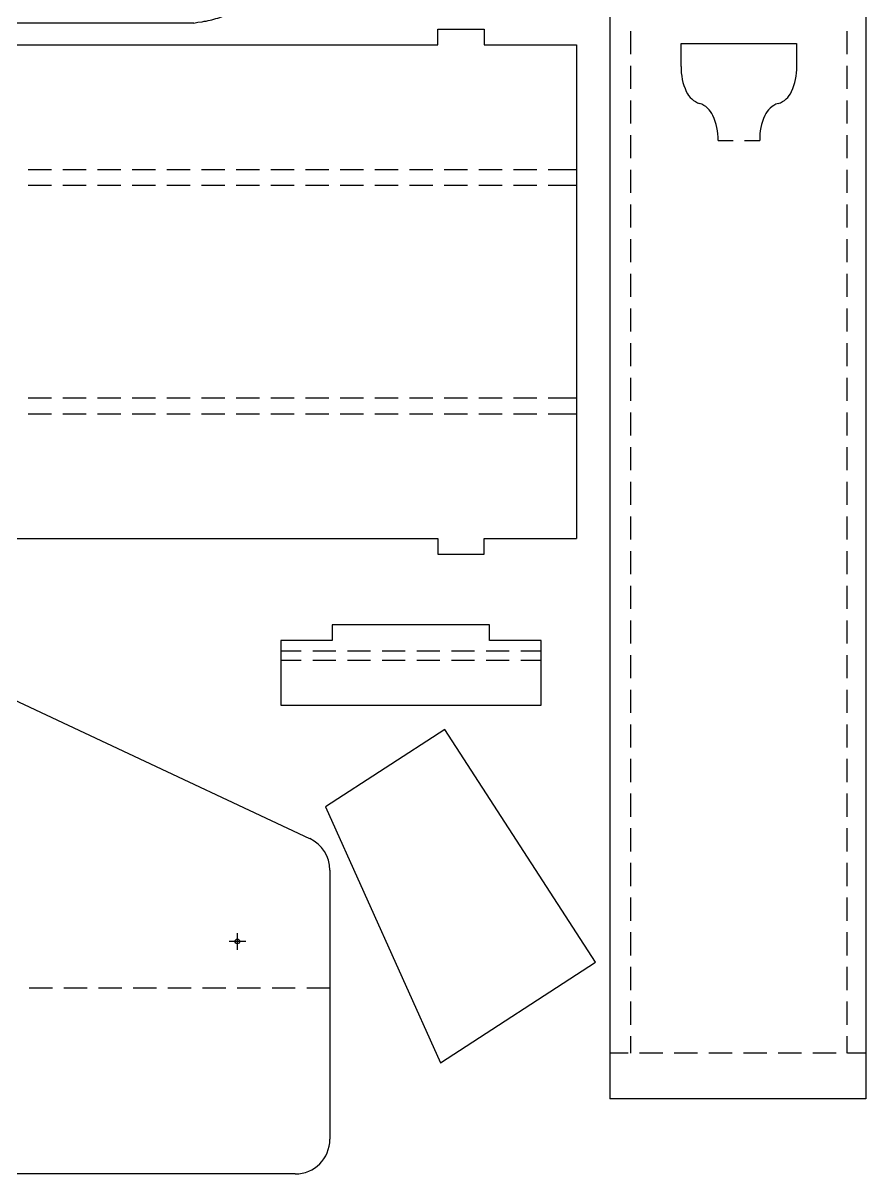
# Model space of a CAD drawing. Header units: millimetres. Extents: x -487 to 1870, y -1112 to 337.
# Drawn here: x 158.9 to 390.5, y -336.1 to -19.8 of the extents above; entities that cross this region are included whole.
import ezdxf

# ---------------------------------------------------------------- set-up
doc = ezdxf.new("R2010")
doc.units = ezdxf.units.MM
doc.header["$MEASUREMENT"] = 0
doc.layers.add('Layer 1', color=7, linetype='Continuous')

msp = doc.modelspace()

# ---------------------------------------------------------------- linework, layer by layer
at = {"layer": 'Layer 1', "lineweight": 30}
for points, knots in [([(205.8181, -19.7529), (205.8181, -19.7529), (206.9188, -19.5624), (206.9188, -19.5624), (206.9188, -19.5624), (208.0406, -19.393), (208.0406, -19.393), (208.0406, -19.393), (208.5909, -19.2872), (208.5909, -19.2872), (208.5909, -19.2872), (209.1413, -19.2025), (209.1413, -19.2025), (209.1413, -19.2025), (209.6916, -19.0755), (209.6916, -19.0755), (209.6916, -19.0755), (210.2419, -18.9697), (210.2419, -18.9697), (210.2419, -18.9697), (210.7711, -18.8427), (210.7711, -18.8427), (210.7711, -18.8427), (211.3003, -18.6945), (211.3003, -18.6945), (211.3003, -18.6945), (211.8294, -18.5464), (211.8294, -18.5464), (211.8294, -18.5464), (212.3586, -18.3982), (212.3586, -18.3982), (212.3586, -18.3982), (212.8878, -18.2077), (212.8878, -18.2077), (212.8878, -18.2077), (213.3958, -18.0172), (213.3958, -18.0172), (213.3958, -18.0172), (213.9038, -17.8055), (213.9038, -17.8055), (213.9038, -17.8055), (214.3906, -17.5727), (214.3906, -17.5727), (214.3906, -17.5727), (214.8774, -17.3399), (214.8774, -17.3399), (214.8774, -17.3399), (215.3643, -17.0647), (215.3643, -17.0647), (215.3643, -17.0647), (215.8511, -16.7895), (215.8511, -16.7895), (215.8511, -16.7895), (216.3168, -16.4932), (216.3168, -16.4932), (216.3168, -16.4932), (216.7824, -16.1969), (216.7824, -16.1969), (216.7824, -16.1969), (217.2269, -15.8794), (217.2269, -15.8794), (217.2269, -15.8794), (217.6714, -15.5407), (217.6714, -15.5407), (217.6714, -15.5407), (218.1159, -15.202), (218.1159, -15.202), (218.1159, -15.202), (218.5393, -14.8422), (218.5393, -14.8422), (218.5393, -14.8422), (218.9626, -14.4612), (218.9626, -14.4612), (218.9626, -14.4612), (219.3859, -14.1014), (219.3859, -14.1014), (219.3859, -14.1014), (219.8093, -13.6992), (219.8093, -13.6992), (219.8093, -13.6992), (220.2114, -13.3182), (220.2114, -13.3182), (220.2114, -13.3182), (220.5924, -12.916), (220.5924, -12.916), (220.5924, -12.916), (220.9946, -12.5139), (220.9946, -12.5139), (220.9946, -12.5139), (221.3756, -12.0905), (221.3756, -12.0905), (221.3756, -12.0905), (221.7566, -11.6884), (221.7566, -11.6884), (221.7566, -11.6884), (222.1164, -11.265), (222.1164, -11.265), (222.1164, -11.265), (222.4974, -10.8417), (222.4974, -10.8417), (222.4974, -10.8417), (222.8573, -10.4184), (222.8573, -10.4184), (222.8573, -10.4184), (223.1959, -9.9739), (223.1959, -9.9739), (223.1959, -9.9739), (223.5558, -9.5505), (223.5558, -9.5505), (223.5558, -9.5505), (223.8944, -9.106), (223.8944, -9.106), (223.8944, -9.106), (224.2331, -8.6615), (224.2331, -8.6615), (224.2331, -8.6615), (224.5506, -8.217), (224.5506, -8.217), (224.5506, -8.217), (224.8893, -7.7725), (224.8893, -7.7725), (224.8893, -7.7725), (225.5243, -6.8624), (225.5243, -6.8624), (225.5243, -6.8624), (226.1381, -5.9522), (226.1381, -5.9522), (226.1381, -5.9522), (226.7308, -5.0209), (226.7308, -5.0209), (226.7308, -5.0209), (227.3023, -4.0684), (227.3023, -4.0684), (227.3023, -4.0684), (227.8738, -3.137), (227.8738, -3.137), (227.8738, -3.137), (228.4241, -2.1634), (228.4241, -2.1634), (228.4241, -2.1634), (228.9533, -1.1897), (228.9533, -1.1897), (228.9533, -1.1897), (229.4613, -0.216), (229.4613, -0.216), (229.4613, -0.216), (229.9693, 0.7788), (229.9693, 0.7788), (229.9693, 0.7788), (230.4561, 1.7736), (230.4561, 1.7736), (230.4561, 1.7736), (230.9429, 2.7685), (230.9429, 2.7685), (230.9429, 2.7685), (231.4086, 3.7845), (231.4086, 3.7845), (231.4086, 3.7845), (231.8531, 4.8005), (231.8531, 4.8005), (231.8531, 4.8005), (232.2976, 5.8165), (232.2976, 5.8165), (232.2976, 5.8165), (232.7209, 6.8325), (232.7209, 6.8325), (232.7209, 6.8325), (233.1443, 7.8696), (233.1443, 7.8696), (233.1443, 7.8696), (233.5464, 8.9068), (233.5464, 8.9068), (233.5464, 8.9068), (233.9486, 9.944), (233.9486, 9.944), (233.9486, 9.944), (234.3296, 10.9811), (234.3296, 10.9811), (234.3296, 10.9811), (234.7106, 12.0183), (234.7106, 12.0183), (234.7106, 12.0183), (235.0916, 13.0766), (235.0916, 13.0766), (235.0916, 13.0766), (235.4303, 14.1138), (235.4303, 14.1138), (235.4303, 14.1138), (235.7901, 15.1721), (235.7901, 15.1721), (235.7901, 15.1721), (236.1288, 16.2305), (236.1288, 16.2305), (236.1288, 16.2305), (236.4674, 17.2888), (236.4674, 17.2888), (236.4674, 17.2888), (236.7849, 18.3471), (236.7849, 18.3471), (236.7849, 18.3471), (237.1024, 19.4055), (237.1024, 19.4055), (237.1024, 19.4055), (237.3988, 20.485), (237.3988, 20.485), (237.3988, 20.485), (237.6951, 21.5433), (237.6951, 21.5433), (237.6951, 21.5433), (237.9914, 22.6228), (237.9914, 22.6228), (237.9914, 22.6228), (238.2666, 23.6811), (238.2666, 23.6811), (238.2666, 23.6811), (238.5418, 24.7606), (238.5418, 24.7606), (238.5418, 24.7606), (238.8169, 25.8401), (238.8169, 25.8401), (238.8169, 25.8401), (239.0709, 26.9196), (239.0709, 26.9196), (239.0709, 26.9196), (239.3249, 27.9991), (239.3249, 27.9991), (239.3249, 27.9991), (239.5789, 29.0786), (239.5789, 29.0786), (239.5789, 29.0786), (239.8329, 30.1581), (239.8329, 30.1581), (239.8329, 30.1581), (240.2986, 32.3383), (240.2986, 32.3383), (240.2986, 32.3383), (240.7431, 34.4973), (240.7431, 34.4973), (240.7431, 34.4973), (241.1664, 36.6775), (241.1664, 36.6775), (241.1664, 36.6775), (241.5686, 38.8576), (241.5686, 38.8576), (241.5686, 38.8576), (241.9496, 41.0378), (241.9496, 41.0378), (241.9496, 41.0378), (242.3306, 43.2391), (242.3306, 43.2391), (242.3306, 43.2391), (242.6693, 45.4193), (242.6693, 45.4193), (242.6693, 45.4193), (243.0079, 47.5995), (243.0079, 47.5995), (243.0079, 47.5995), (243.3254, 49.8008), (243.3254, 49.8008), (243.3254, 49.8008), (243.6218, 52.0021), (243.6218, 52.0021), (243.6218, 52.0021), (243.9181, 54.2035), (243.9181, 54.2035), (243.9181, 54.2035), (244.1721, 56.3836), (244.1721, 56.3836), (244.1721, 56.3836), (244.4261, 58.585), (244.4261, 58.585), (244.4261, 58.585), (244.6801, 60.8075), (244.6801, 60.8075), (244.6801, 60.8075), (244.8918, 63.0088), (244.8918, 63.0088), (244.8918, 63.0088), (245.1034, 65.2101), (245.1034, 65.2101), (245.1034, 65.2101), (245.3151, 67.4115), (245.3151, 67.4115), (245.3151, 67.4115), (245.4844, 69.634), (245.4844, 69.634), (245.4844, 69.634), (245.6538, 71.8353), (245.6538, 71.8353), (245.6538, 71.8353), (245.8019, 74.0366), (245.8019, 74.0366), (245.8019, 74.0366), (245.9501, 76.2591), (245.9501, 76.2591), (245.9501, 76.2591), (246.0771, 78.4605), (246.0771, 78.4605), (246.0771, 78.4605), (246.2041, 80.683), (246.2041, 80.683), (246.2041, 80.683), (246.3099, 82.9055), (246.3099, 82.9055), (246.3099, 82.9055), (246.3946, 85.1068), (246.3946, 85.1068), (246.3946, 85.1068), (246.4793, 87.3293), (246.4793, 87.3293), (246.4793, 87.3293), (246.5428, 89.5306), (246.5428, 89.5306), (246.5428, 89.5306), (246.6063, 91.7531), (246.6063, 91.7531), (246.6063, 91.7531), (246.6486, 93.9756), (246.6486, 93.9756), (246.6486, 93.9756), (246.6909, 96.177), (246.6909, 96.177), (246.6909, 96.177), (246.7333, 98.3995), (246.7333, 98.3995), (246.7333, 98.3995), (246.7968, 102.8233), (246.7968, 102.8233), (246.7968, 102.8233), (246.8603, 107.2683), (246.8603, 107.2683)], [0, 0, 0, 0, 0.00909091, 0.00909091, 0.00909091, 0.01818182, 0.01818182, 0.01818182, 0.02727273, 0.02727273, 0.02727273, 0.03636364, 0.03636364, 0.03636364, 0.04545455, 0.04545455, 0.04545455, 0.05454545, 0.05454545, 0.05454545, 0.06363636, 0.06363636, 0.06363636, 0.07272727, 0.07272727, 0.07272727, 0.08181818, 0.08181818, 0.08181818, 0.09090909, 0.09090909, 0.09090909, 0.1, 0.1, 0.1, 0.10909091, 0.10909091, 0.10909091, 0.11818182, 0.11818182, 0.11818182, 0.12727273, 0.12727273, 0.12727273, 0.13636364, 0.13636364, 0.13636364, 0.14545455, 0.14545455, 0.14545455, 0.15454545, 0.15454545, 0.15454545, 0.16363636, 0.16363636, 0.16363636, 0.17272727, 0.17272727, 0.17272727, 0.18181818, 0.18181818, 0.18181818, 0.19090909, 0.19090909, 0.19090909, 0.2, 0.2, 0.2, 0.20909091, 0.20909091, 0.20909091, 0.21818182, 0.21818182, 0.21818182, 0.22727273, 0.22727273, 0.22727273, 0.23636364, 0.23636364, 0.23636364, 0.24545455, 0.24545455, 0.24545455, 0.25454545, 0.25454545, 0.25454545, 0.26363636, 0.26363636, 0.26363636, 0.27272727, 0.27272727, 0.27272727, 0.28181818, 0.28181818, 0.28181818, 0.29090909, 0.29090909, 0.29090909, 0.3, 0.3, 0.3, 0.30909091, 0.30909091, 0.30909091, 0.31818182, 0.31818182, 0.31818182, 0.32727273, 0.32727273, 0.32727273, 0.33636364, 0.33636364, 0.33636364, 0.34545455, 0.34545455, 0.34545455, 0.35454545, 0.35454545, 0.35454545, 0.36363636, 0.36363636, 0.36363636, 0.37272727, 0.37272727, 0.37272727, 0.38181818, 0.38181818, 0.38181818, 0.39090909, 0.39090909, 0.39090909, 0.4, 0.4, 0.4, 0.40909091, 0.40909091, 0.40909091, 0.41818182, 0.41818182, 0.41818182, 0.42727273, 0.42727273, 0.42727273, 0.43636364, 0.43636364, 0.43636364, 0.44545455, 0.44545455, 0.44545455, 0.45454545, 0.45454545, 0.45454545, 0.46363636, 0.46363636, 0.46363636, 0.47272727, 0.47272727, 0.47272727, 0.48181818, 0.48181818, 0.48181818, 0.49090909, 0.49090909, 0.49090909, 0.5, 0.5, 0.5, 0.50909091, 0.50909091, 0.50909091, 0.51818182, 0.51818182, 0.51818182, 0.52727273, 0.52727273, 0.52727273, 0.53636364, 0.53636364, 0.53636364, 0.54545455, 0.54545455, 0.54545455, 0.55454545, 0.55454545, 0.55454545, 0.56363636, 0.56363636, 0.56363636, 0.57272727, 0.57272727, 0.57272727, 0.58181818, 0.58181818, 0.58181818, 0.59090909, 0.59090909, 0.59090909, 0.6, 0.6, 0.6, 0.60909091, 0.60909091, 0.60909091, 0.61818182, 0.61818182, 0.61818182, 0.62727273, 0.62727273, 0.62727273, 0.63636364, 0.63636364, 0.63636364, 0.64545455, 0.64545455, 0.64545455, 0.65454545, 0.65454545, 0.65454545, 0.66363636, 0.66363636, 0.66363636, 0.67272727, 0.67272727, 0.67272727, 0.68181818, 0.68181818, 0.68181818, 0.69090909, 0.69090909, 0.69090909, 0.7, 0.7, 0.7, 0.70909091, 0.70909091, 0.70909091, 0.71818182, 0.71818182, 0.71818182, 0.72727273, 0.72727273, 0.72727273, 0.73636364, 0.73636364, 0.73636364, 0.74545455, 0.74545455, 0.74545455, 0.75454545, 0.75454545, 0.75454545, 0.76363636, 0.76363636, 0.76363636, 0.77272727, 0.77272727, 0.77272727, 0.78181818, 0.78181818, 0.78181818, 0.79090909, 0.79090909, 0.79090909, 0.8, 0.8, 0.8, 0.80909091, 0.80909091, 0.80909091, 0.81818182, 0.81818182, 0.81818182, 0.82727273, 0.82727273, 0.82727273, 0.83636364, 0.83636364, 0.83636364, 0.84545455, 0.84545455, 0.84545455, 0.85454545, 0.85454545, 0.85454545, 0.86363636, 0.86363636, 0.86363636, 0.87272727, 0.87272727, 0.87272727, 0.88181818, 0.88181818, 0.88181818, 0.89090909, 0.89090909, 0.89090909, 0.9, 0.9, 0.9, 0.90909091, 0.90909091, 0.90909091, 0.91818182, 0.91818182, 0.91818182, 0.92727273, 0.92727273, 0.92727273, 0.93636364, 0.93636364, 0.93636364, 0.94545455, 0.94545455, 0.94545455, 0.95454545, 0.95454545, 0.95454545, 0.96363636, 0.96363636, 0.96363636, 0.97272727, 0.97272727, 0.97272727, 0.98181818, 0.98181818, 0.98181818, 0.99090909, 0.99090909, 0.99090909, 1, 1, 1, 1]), ([(152.6393, -21.4177), (152.6393, -21.4177), (152.6393, -25.7145), (152.6393, -25.7145), (152.6393, -25.7145), (272.866, -25.7145), (272.866, -25.7145)], [0, 0, 0, 0, 0.5, 0.5, 0.5, 1, 1, 1, 1]), ([(285.566, -21.4177), (285.566, -21.4177), (285.566, -25.7145), (285.566, -25.7145), (285.566, -25.7145), (310.966, -25.7145), (310.966, -25.7145)], [0, 0, 0, 0, 0.5, 0.5, 0.5, 1, 1, 1, 1]), ([(339.6647, -31.704), (339.6647, -31.704), (339.6647, -25.354), (339.6647, -25.354), (339.6647, -25.354), (371.4147, -25.354), (371.4147, -25.354), (371.4147, -25.354), (371.4147, -31.704), (371.4147, -31.704)], [0, 0, 0, 0, 0.33333333, 0.33333333, 0.33333333, 0.66666667, 0.66666667, 0.66666667, 1, 1, 1, 1]), ([(152.6393, -165.7108), (152.6393, -165.7108), (152.6393, -161.414), (152.6393, -161.414), (152.6393, -161.414), (272.866, -161.414), (272.866, -161.414), (272.866, -161.414), (272.866, -165.7108), (272.866, -165.7108), (272.866, -165.7108), (285.566, -165.7108), (285.566, -165.7108), (285.566, -165.7108), (285.566, -161.414), (285.566, -161.414)], [0, 0, 0, 0, 0.2, 0.2, 0.2, 0.4, 0.4, 0.4, 0.6, 0.6, 0.6, 0.8, 0.8, 0.8, 1, 1, 1, 1]), ([(243.7965, -185.1343), (243.7965, -185.1343), (287.0612, -185.1343), (287.0612, -185.1343), (287.0612, -185.1343), (287.0612, -189.4311), (287.0612, -189.4311), (287.0612, -189.4311), (301.2429, -189.4311), (301.2429, -189.4311), (301.2429, -189.4311), (301.2429, -207.2323), (301.2429, -207.2323), (301.2429, -207.2323), (229.6784, -207.2323), (229.6784, -207.2323), (229.6784, -207.2323), (229.6784, -189.4311), (229.6784, -189.4311), (229.6784, -189.4311), (243.7965, -189.4311), (243.7965, -189.4311), (243.7965, -189.4311), (243.7965, -185.1343), (243.7965, -185.1343)], [0, 0, 0, 0, 0.125, 0.125, 0.125, 0.25, 0.25, 0.25, 0.375, 0.375, 0.375, 0.5, 0.5, 0.5, 0.625, 0.625, 0.625, 0.75, 0.75, 0.75, 0.875, 0.875, 0.875, 1, 1, 1, 1]), ([(316.192, -277.8855), (316.192, -277.8855), (274.7896, -213.9145), (274.7896, -213.9145), (274.7896, -213.9145), (241.9512, -235.1678), (241.9512, -235.1678), (241.9512, -235.1678), (273.5447, -305.4871), (273.5447, -305.4871)], [0, 0, 0, 0, 0.33333333, 0.33333333, 0.33333333, 0.66666667, 0.66666667, 0.66666667, 1, 1, 1, 1]), ([(217.7567, -271.5022), (217.4002, -271.5022), (217.1111, -271.7912), (217.1111, -272.1478), (217.1111, -272.5043), (217.4002, -272.7933), (217.7567, -272.7933), (218.1133, -272.7933), (218.4023, -272.5043), (218.4023, -272.1478), (218.4023, -271.7912), (218.1133, -271.5022), (217.7567, -271.5022)], [0, 0, 0, 0, 0.25, 0.25, 0.25, 0.5, 0.5, 0.5, 0.75, 0.75, 0.75, 1, 1, 1, 1])]:
    msp.add_open_spline(points, degree=3, knots=knots, dxfattribs=at)
for points in [[(320.0855, -4.653), (320.0855, -4.653), (320.0855, -315.422), (320.0855, -315.422)], [(390.4647, -4.653), (390.4647, -4.653), (390.4647, -315.422), (390.4647, -315.422)], [(205.8181, -19.7529), (205.8181, -19.7529), (-487.2421, -19.7529), (-487.2421, -19.7529)], [(272.866, -25.7145), (272.866, -25.7145), (272.866, -21.4177), (272.866, -21.4177)], [(272.866, -21.4177), (272.866, -21.4177), (285.566, -21.4177), (285.566, -21.4177)], [(310.966, -25.7145), (310.966, -25.7145), (310.966, -161.414), (310.966, -161.414)], [(339.6714, -31.7084), (339.6006, -34.0873), (340.0908, -36.4495), (341.1022, -38.6039)], [(369.9983, -38.6039), (371.0097, -36.4495), (371.4998, -34.0873), (371.4291, -31.7084)], [(341.1037, -38.6043), (341.7944, -40.1652), (343.1234, -41.3533), (344.7516, -41.8655)], [(366.3489, -41.8655), (367.9771, -41.3533), (369.3061, -40.1652), (369.9967, -38.6043)], [(348.3967, -45.1599), (347.6864, -43.6023), (346.3648, -42.4069), (344.744, -41.8559)], [(366.3354, -41.8559), (364.7145, -42.4069), (363.3929, -43.6023), (362.6826, -45.1599)], [(349.8387, -52.0107), (349.912, -49.6423), (349.4215, -47.2904), (348.4076, -45.1488)], [(362.6929, -45.1488), (361.6789, -47.2904), (361.1885, -49.6423), (361.2618, -52.0107)], [(285.566, -161.414), (285.566, -161.414), (310.966, -161.414), (310.966, -161.414)], [(237.6851, -243.922), (237.6851, -243.922), (70.2356, -165.3725), (70.2356, -165.3725)], [(243.1673, -252.5263), (243.1673, -248.8283), (241.0293, -245.4638), (237.6814, -243.8933)], [(243.1673, -252.5368), (243.1673, -252.5368), (243.1673, -326.5355), (243.1673, -326.5355)], [(273.5447, -305.4871), (273.5447, -305.4871), (316.192, -277.8855), (316.192, -277.8855)], [(390.4647, -315.422), (390.4647, -315.422), (320.0855, -315.422), (320.0855, -315.422)], [(233.6317, -336.0605), (238.8981, -336.0605), (243.1673, -331.7913), (243.1673, -326.5249)], [(233.6423, -336.0605), (233.6423, -336.0605), (-153.7924, -336.0605), (-153.7924, -336.0605)]]:
    msp.add_open_spline(points, degree=3, dxfattribs=at)
at = {"layer": 'Layer 1', "color": 5, "lineweight": 30}
for points in [[(325.7793, -21.9885), (325.7793, -21.9885), (325.7793, -28.3385), (325.7793, -28.3385)], [(385.2365, -21.9885), (385.2365, -21.9885), (385.2365, -28.3385), (385.2365, -28.3385)], [(325.7793, -31.5135), (325.7793, -31.5135), (325.7793, -37.8635), (325.7793, -37.8635)], [(385.2365, -31.5135), (385.2365, -31.5135), (385.2365, -37.8635), (385.2365, -37.8635)], [(325.7793, -41.0385), (325.7793, -41.0385), (325.7793, -47.3885), (325.7793, -47.3885)], [(385.2365, -41.0385), (385.2365, -41.0385), (385.2365, -47.3885), (385.2365, -47.3885)], [(325.7793, -50.5635), (325.7793, -50.5635), (325.7793, -56.9135), (325.7793, -56.9135)], [(385.2365, -50.5635), (385.2365, -50.5635), (385.2365, -56.9135), (385.2365, -56.9135)], [(349.8247, -52.024), (349.8247, -52.024), (353.9522, -52.024), (353.9522, -52.024)], [(357.1272, -52.024), (357.1272, -52.024), (361.2547, -52.024), (361.2547, -52.024)], [(160.3017, -59.9833), (160.3017, -59.9833), (166.6517, -59.9833), (166.6517, -59.9833)], [(169.8267, -59.9833), (169.8267, -59.9833), (176.1767, -59.9833), (176.1767, -59.9833)], [(179.3517, -59.9833), (179.3517, -59.9833), (185.7017, -59.9833), (185.7017, -59.9833)], [(188.8767, -59.9833), (188.8767, -59.9833), (195.2267, -59.9833), (195.2267, -59.9833)], [(198.4017, -59.9833), (198.4017, -59.9833), (204.7517, -59.9833), (204.7517, -59.9833)], [(207.9267, -59.9833), (207.9267, -59.9833), (214.2767, -59.9833), (214.2767, -59.9833)], [(217.4517, -59.9833), (217.4517, -59.9833), (223.8017, -59.9833), (223.8017, -59.9833)], [(226.9767, -59.9833), (226.9767, -59.9833), (233.3267, -59.9833), (233.3267, -59.9833)], [(236.5017, -59.9833), (236.5017, -59.9833), (242.8517, -59.9833), (242.8517, -59.9833)], [(246.0267, -59.9833), (246.0267, -59.9833), (252.3767, -59.9833), (252.3767, -59.9833)], [(255.5517, -59.9833), (255.5517, -59.9833), (261.9017, -59.9833), (261.9017, -59.9833)], [(265.0767, -59.9833), (265.0767, -59.9833), (271.4267, -59.9833), (271.4267, -59.9833)], [(274.6017, -59.9833), (274.6017, -59.9833), (280.9517, -59.9833), (280.9517, -59.9833)], [(284.1267, -59.9833), (284.1267, -59.9833), (290.4767, -59.9833), (290.4767, -59.9833)], [(293.6517, -59.9833), (293.6517, -59.9833), (300.0017, -59.9833), (300.0017, -59.9833)], [(303.1767, -59.9833), (303.1767, -59.9833), (310.966, -59.9833), (310.966, -59.9833)], [(325.7793, -60.0885), (325.7793, -60.0885), (325.7793, -66.4385), (325.7793, -66.4385)], [(385.2365, -60.0885), (385.2365, -60.0885), (385.2365, -66.4385), (385.2365, -66.4385)], [(160.3017, -64.3437), (160.3017, -64.3437), (166.6517, -64.3437), (166.6517, -64.3437)], [(169.8267, -64.3437), (169.8267, -64.3437), (176.1767, -64.3437), (176.1767, -64.3437)], [(179.3517, -64.3437), (179.3517, -64.3437), (185.7017, -64.3437), (185.7017, -64.3437)], [(188.8767, -64.3437), (188.8767, -64.3437), (195.2267, -64.3437), (195.2267, -64.3437)], [(198.4017, -64.3437), (198.4017, -64.3437), (204.7517, -64.3437), (204.7517, -64.3437)], [(207.9267, -64.3437), (207.9267, -64.3437), (214.2767, -64.3437), (214.2767, -64.3437)], [(217.4517, -64.3437), (217.4517, -64.3437), (223.8017, -64.3437), (223.8017, -64.3437)], [(226.9767, -64.3437), (226.9767, -64.3437), (233.3267, -64.3437), (233.3267, -64.3437)], [(236.5017, -64.3437), (236.5017, -64.3437), (242.8517, -64.3437), (242.8517, -64.3437)], [(246.0267, -64.3437), (246.0267, -64.3437), (252.3767, -64.3437), (252.3767, -64.3437)], [(255.5517, -64.3437), (255.5517, -64.3437), (261.9017, -64.3437), (261.9017, -64.3437)], [(265.0767, -64.3437), (265.0767, -64.3437), (271.4267, -64.3437), (271.4267, -64.3437)], [(274.6017, -64.3437), (274.6017, -64.3437), (280.9517, -64.3437), (280.9517, -64.3437)], [(284.1267, -64.3437), (284.1267, -64.3437), (290.4767, -64.3437), (290.4767, -64.3437)], [(293.6517, -64.3437), (293.6517, -64.3437), (300.0017, -64.3437), (300.0017, -64.3437)], [(303.1767, -64.3437), (303.1767, -64.3437), (310.966, -64.3437), (310.966, -64.3437)], [(325.7793, -69.6135), (325.7793, -69.6135), (325.7793, -75.9635), (325.7793, -75.9635)], [(385.2365, -69.6135), (385.2365, -69.6135), (385.2365, -75.9635), (385.2365, -75.9635)], [(325.7793, -79.1385), (325.7793, -79.1385), (325.7793, -85.4885), (325.7793, -85.4885)], [(385.2365, -79.1385), (385.2365, -79.1385), (385.2365, -85.4885), (385.2365, -85.4885)], [(325.7793, -88.6635), (325.7793, -88.6635), (325.7793, -95.0135), (325.7793, -95.0135)], [(385.2365, -88.6635), (385.2365, -88.6635), (385.2365, -95.0135), (385.2365, -95.0135)], [(325.7793, -98.1885), (325.7793, -98.1885), (325.7793, -104.5385), (325.7793, -104.5385)], [(385.2365, -98.1885), (385.2365, -98.1885), (385.2365, -104.5385), (385.2365, -104.5385)], [(325.7793, -107.7135), (325.7793, -107.7135), (325.7793, -114.0635), (325.7793, -114.0635)], [(385.2365, -107.7135), (385.2365, -107.7135), (385.2365, -114.0635), (385.2365, -114.0635)], [(325.7793, -117.2385), (325.7793, -117.2385), (325.7793, -123.5885), (325.7793, -123.5885)], [(385.2365, -117.2385), (385.2365, -117.2385), (385.2365, -123.5885), (385.2365, -123.5885)], [(160.3017, -122.7848), (160.3017, -122.7848), (166.6517, -122.7848), (166.6517, -122.7848)], [(169.8267, -122.7848), (169.8267, -122.7848), (176.1767, -122.7848), (176.1767, -122.7848)], [(179.3517, -122.7848), (179.3517, -122.7848), (185.7017, -122.7848), (185.7017, -122.7848)], [(188.8767, -122.7848), (188.8767, -122.7848), (195.2267, -122.7848), (195.2267, -122.7848)], [(198.4017, -122.7848), (198.4017, -122.7848), (204.7517, -122.7848), (204.7517, -122.7848)], [(207.9267, -122.7848), (207.9267, -122.7848), (214.2767, -122.7848), (214.2767, -122.7848)], [(217.4517, -122.7848), (217.4517, -122.7848), (223.8017, -122.7848), (223.8017, -122.7848)], [(226.9767, -122.7848), (226.9767, -122.7848), (233.3267, -122.7848), (233.3267, -122.7848)], [(236.5017, -122.7848), (236.5017, -122.7848), (242.8517, -122.7848), (242.8517, -122.7848)], [(246.0267, -122.7848), (246.0267, -122.7848), (252.3767, -122.7848), (252.3767, -122.7848)], [(255.5517, -122.7848), (255.5517, -122.7848), (261.9017, -122.7848), (261.9017, -122.7848)], [(265.0767, -122.7848), (265.0767, -122.7848), (271.4267, -122.7848), (271.4267, -122.7848)], [(274.6017, -122.7848), (274.6017, -122.7848), (280.9517, -122.7848), (280.9517, -122.7848)], [(284.1267, -122.7848), (284.1267, -122.7848), (290.4767, -122.7848), (290.4767, -122.7848)], [(293.6517, -122.7848), (293.6517, -122.7848), (300.0017, -122.7848), (300.0017, -122.7848)], [(303.1767, -122.7848), (303.1767, -122.7848), (310.966, -122.7848), (310.966, -122.7848)], [(160.3017, -127.1452), (160.3017, -127.1452), (166.6517, -127.1452), (166.6517, -127.1452)], [(169.8267, -127.1452), (169.8267, -127.1452), (176.1767, -127.1452), (176.1767, -127.1452)], [(179.3517, -127.1452), (179.3517, -127.1452), (185.7017, -127.1452), (185.7017, -127.1452)], [(188.8767, -127.1452), (188.8767, -127.1452), (195.2267, -127.1452), (195.2267, -127.1452)], [(198.4017, -127.1452), (198.4017, -127.1452), (204.7517, -127.1452), (204.7517, -127.1452)], [(207.9267, -127.1452), (207.9267, -127.1452), (214.2767, -127.1452), (214.2767, -127.1452)], [(217.4517, -127.1452), (217.4517, -127.1452), (223.8017, -127.1452), (223.8017, -127.1452)], [(226.9767, -127.1452), (226.9767, -127.1452), (233.3267, -127.1452), (233.3267, -127.1452)], [(236.5017, -127.1452), (236.5017, -127.1452), (242.8517, -127.1452), (242.8517, -127.1452)], [(246.0267, -127.1452), (246.0267, -127.1452), (252.3767, -127.1452), (252.3767, -127.1452)], [(255.5517, -127.1452), (255.5517, -127.1452), (261.9017, -127.1452), (261.9017, -127.1452)], [(265.0767, -127.1452), (265.0767, -127.1452), (271.4267, -127.1452), (271.4267, -127.1452)], [(274.6017, -127.1452), (274.6017, -127.1452), (280.9517, -127.1452), (280.9517, -127.1452)], [(284.1267, -127.1452), (284.1267, -127.1452), (290.4767, -127.1452), (290.4767, -127.1452)], [(293.6517, -127.1452), (293.6517, -127.1452), (300.0017, -127.1452), (300.0017, -127.1452)], [(303.1767, -127.1452), (303.1767, -127.1452), (310.966, -127.1452), (310.966, -127.1452)], [(325.7793, -126.7635), (325.7793, -126.7635), (325.7793, -133.1135), (325.7793, -133.1135)], [(385.2365, -126.7635), (385.2365, -126.7635), (385.2365, -133.1135), (385.2365, -133.1135)], [(325.7793, -136.2885), (325.7793, -136.2885), (325.7793, -142.6385), (325.7793, -142.6385)], [(385.2365, -136.2885), (385.2365, -136.2885), (385.2365, -142.6385), (385.2365, -142.6385)], [(325.7793, -145.8135), (325.7793, -145.8135), (325.7793, -152.1635), (325.7793, -152.1635)], [(385.2365, -145.8135), (385.2365, -145.8135), (385.2365, -152.1635), (385.2365, -152.1635)], [(325.7793, -155.3385), (325.7793, -155.3385), (325.7793, -161.6885), (325.7793, -161.6885)], [(385.2365, -155.3385), (385.2365, -155.3385), (385.2365, -161.6885), (385.2365, -161.6885)], [(325.7793, -164.8635), (325.7793, -164.8635), (325.7793, -171.2135), (325.7793, -171.2135)], [(385.2365, -164.8635), (385.2365, -164.8635), (385.2365, -171.2135), (385.2365, -171.2135)], [(325.7793, -174.3885), (325.7793, -174.3885), (325.7793, -180.7385), (325.7793, -180.7385)], [(385.2365, -174.3885), (385.2365, -174.3885), (385.2365, -180.7385), (385.2365, -180.7385)], [(325.7793, -183.9135), (325.7793, -183.9135), (325.7793, -190.2635), (325.7793, -190.2635)], [(385.2365, -183.9135), (385.2365, -183.9135), (385.2365, -190.2635), (385.2365, -190.2635)], [(235.3087, -192.3733), (235.3087, -192.3733), (229.6784, -192.3733), (229.6784, -192.3733)], [(244.8337, -192.3733), (244.8337, -192.3733), (238.4837, -192.3733), (238.4837, -192.3733)], [(254.3587, -192.3733), (254.3587, -192.3733), (248.0087, -192.3733), (248.0087, -192.3733)], [(263.8837, -192.3733), (263.8837, -192.3733), (257.5337, -192.3733), (257.5337, -192.3733)], [(273.4087, -192.3733), (273.4087, -192.3733), (267.0587, -192.3733), (267.0587, -192.3733)], [(282.9337, -192.3733), (282.9337, -192.3733), (276.5837, -192.3733), (276.5837, -192.3733)], [(292.4587, -192.3733), (292.4587, -192.3733), (286.1087, -192.3733), (286.1087, -192.3733)], [(301.2429, -192.3733), (301.2429, -192.3733), (295.6337, -192.3733), (295.6337, -192.3733)], [(229.6784, -194.8921), (229.6784, -194.8921), (235.3087, -194.8921), (235.3087, -194.8921)], [(238.4837, -194.8921), (238.4837, -194.8921), (244.8337, -194.8921), (244.8337, -194.8921)], [(248.0087, -194.8921), (248.0087, -194.8921), (254.3587, -194.8921), (254.3587, -194.8921)], [(257.5337, -194.8921), (257.5337, -194.8921), (263.8837, -194.8921), (263.8837, -194.8921)], [(267.0587, -194.8921), (267.0587, -194.8921), (273.4087, -194.8921), (273.4087, -194.8921)], [(276.5837, -194.8921), (276.5837, -194.8921), (282.9337, -194.8921), (282.9337, -194.8921)], [(286.1087, -194.8921), (286.1087, -194.8921), (292.4587, -194.8921), (292.4587, -194.8921)], [(295.6337, -194.8921), (295.6337, -194.8921), (301.2429, -194.8921), (301.2429, -194.8921)], [(325.7793, -193.4385), (325.7793, -193.4385), (325.7793, -199.7885), (325.7793, -199.7885)], [(385.2365, -193.4385), (385.2365, -193.4385), (385.2365, -199.7885), (385.2365, -199.7885)], [(325.7793, -202.9635), (325.7793, -202.9635), (325.7793, -209.3135), (325.7793, -209.3135)], [(385.2365, -202.9635), (385.2365, -202.9635), (385.2365, -209.3135), (385.2365, -209.3135)], [(325.7793, -212.4885), (325.7793, -212.4885), (325.7793, -218.8385), (325.7793, -218.8385)], [(385.2365, -212.4885), (385.2365, -212.4885), (385.2365, -218.8385), (385.2365, -218.8385)], [(325.7793, -222.0135), (325.7793, -222.0135), (325.7793, -228.3635), (325.7793, -228.3635)], [(385.2365, -222.0135), (385.2365, -222.0135), (385.2365, -228.3635), (385.2365, -228.3635)], [(325.7793, -231.5385), (325.7793, -231.5385), (325.7793, -237.8885), (325.7793, -237.8885)], [(385.2365, -231.5385), (385.2365, -231.5385), (385.2365, -237.8885), (385.2365, -237.8885)], [(325.7793, -241.0635), (325.7793, -241.0635), (325.7793, -247.4135), (325.7793, -247.4135)], [(385.2365, -241.0635), (385.2365, -241.0635), (385.2365, -247.4135), (385.2365, -247.4135)], [(325.7793, -250.5885), (325.7793, -250.5885), (325.7793, -256.9385), (325.7793, -256.9385)], [(385.2365, -250.5885), (385.2365, -250.5885), (385.2365, -256.9385), (385.2365, -256.9385)], [(325.7793, -260.1135), (325.7793, -260.1135), (325.7793, -266.4635), (325.7793, -266.4635)], [(385.2365, -260.1135), (385.2365, -260.1135), (385.2365, -266.4635), (385.2365, -266.4635)], [(325.7793, -269.6385), (325.7793, -269.6385), (325.7793, -275.9885), (325.7793, -275.9885)], [(385.2365, -269.6385), (385.2365, -269.6385), (385.2365, -275.9885), (385.2365, -275.9885)], [(325.7793, -279.1635), (325.7793, -279.1635), (325.7793, -285.5135), (325.7793, -285.5135)], [(385.2365, -279.1635), (385.2365, -279.1635), (385.2365, -285.5135), (385.2365, -285.5135)], [(160.575, -284.9007), (160.575, -284.9007), (166.925, -284.9007), (166.925, -284.9007)], [(170.1, -284.9007), (170.1, -284.9007), (176.45, -284.9007), (176.45, -284.9007)], [(179.625, -284.9007), (179.625, -284.9007), (185.975, -284.9007), (185.975, -284.9007)], [(189.15, -284.9007), (189.15, -284.9007), (195.5, -284.9007), (195.5, -284.9007)], [(198.675, -284.9007), (198.675, -284.9007), (205.025, -284.9007), (205.025, -284.9007)], [(208.2, -284.9007), (208.2, -284.9007), (214.55, -284.9007), (214.55, -284.9007)], [(217.725, -284.9007), (217.725, -284.9007), (224.0961, -284.9007), (224.0961, -284.9007)], [(227.2711, -284.9007), (227.2711, -284.9007), (233.6211, -284.9007), (233.6211, -284.9007)], [(236.7961, -284.9007), (236.7961, -284.9007), (243.1673, -284.9007), (243.1673, -284.9007)], [(325.7793, -288.6885), (325.7793, -288.6885), (325.7793, -295.0385), (325.7793, -295.0385)], [(385.2365, -288.6885), (385.2365, -288.6885), (385.2365, -295.0385), (385.2365, -295.0385)], [(325.7793, -298.2135), (325.7793, -298.2135), (325.7793, -302.8278), (325.7793, -302.8278)], [(385.2365, -298.2135), (385.2365, -298.2135), (385.2365, -302.8278), (385.2365, -302.8278)], [(325.102, -302.8278), (325.102, -302.8278), (320.0855, -302.8278), (320.0855, -302.8278)], [(334.627, -302.8278), (334.627, -302.8278), (328.277, -302.8278), (328.277, -302.8278)], [(344.152, -302.8278), (344.152, -302.8278), (337.802, -302.8278), (337.802, -302.8278)], [(353.677, -302.8278), (353.677, -302.8278), (347.327, -302.8278), (347.327, -302.8278)], [(363.202, -302.8278), (363.202, -302.8278), (356.852, -302.8278), (356.852, -302.8278)], [(372.727, -302.8278), (372.727, -302.8278), (366.377, -302.8278), (366.377, -302.8278)], [(382.252, -302.8278), (382.252, -302.8278), (375.902, -302.8278), (375.902, -302.8278)], [(390.4647, -302.8278), (390.4647, -302.8278), (385.427, -302.8278), (385.427, -302.8278)]]:
    msp.add_open_spline(points, degree=3, dxfattribs=at)
at = {"layer": 'Layer 1', "color": 144, "lineweight": 25}
for points in [[(217.7673, -274.4443), (217.7673, -274.4443), (217.7673, -269.8723), (217.7673, -269.8723)], [(220.0533, -272.1583), (220.0533, -272.1583), (215.4813, -272.1583), (215.4813, -272.1583)]]:
    msp.add_open_spline(points, degree=3, dxfattribs=at)

doc.saveas('drawing.dxf')
